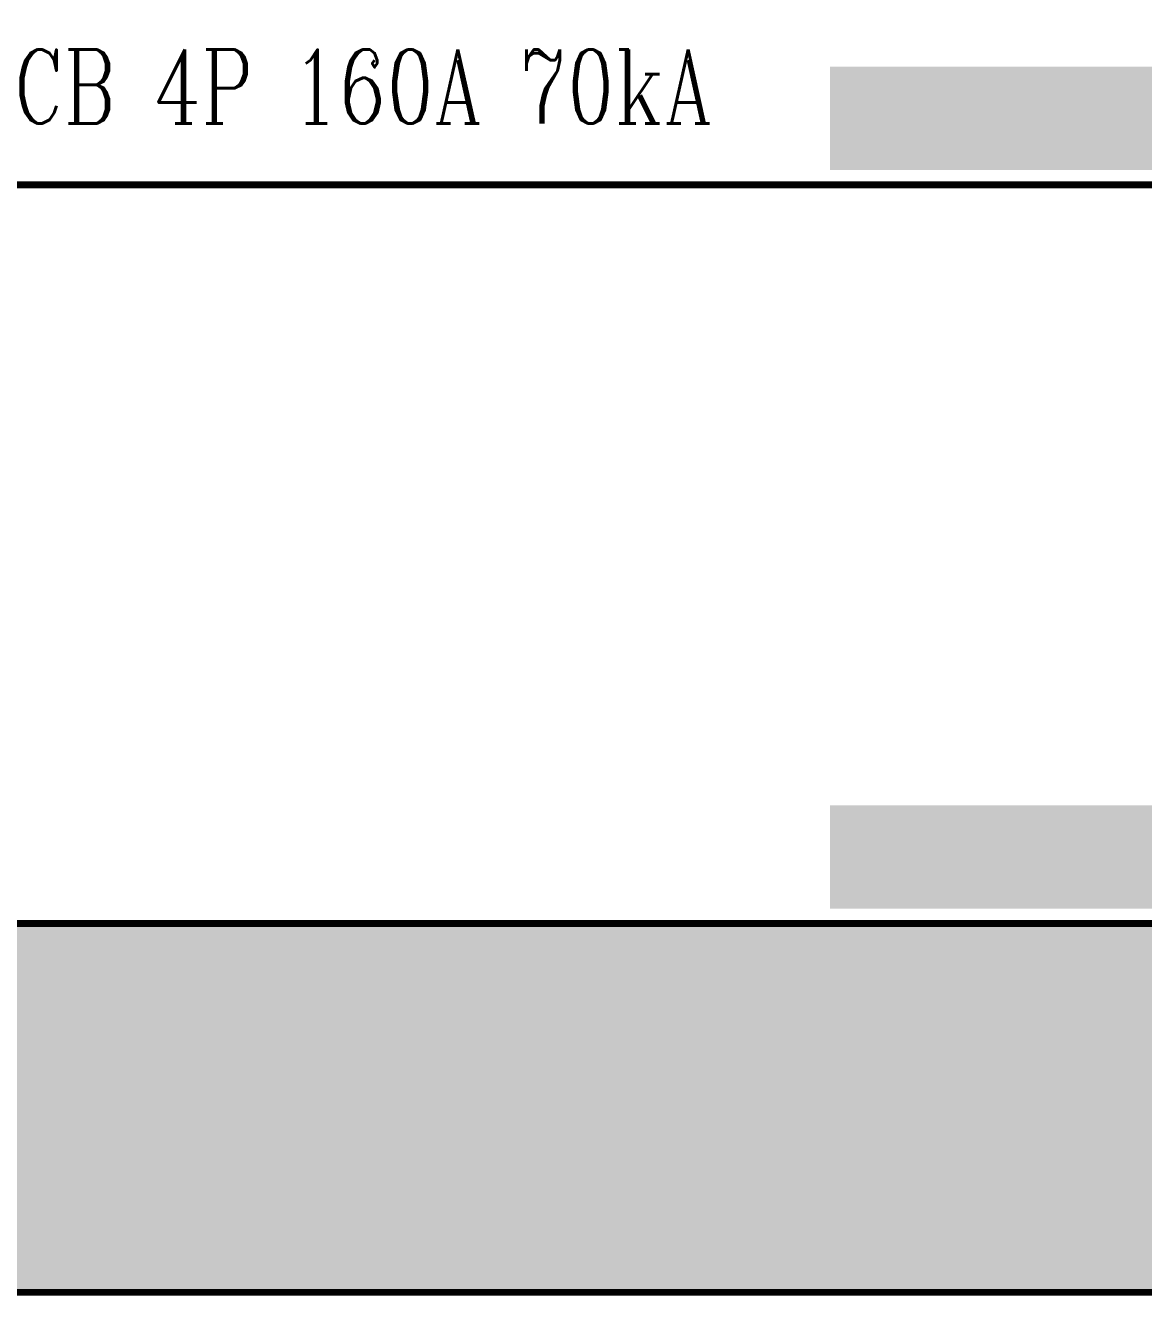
# Model space of a CAD drawing. Header units: millimetres. Extents: x -116965 to 323937, y 291661 to 566926.
# Drawn here: x -45649.6 to -45346.8, y 328239.9 to 328583 of the extents above; entities that cross this region are included whole.
import ezdxf

# ---------------------------------------------------------------- set-up
doc = ezdxf.new("R2010")
doc.units = ezdxf.units.MM
doc.layers.get('0').update_dxf_attribs({"lineweight": 18})
doc.layers.add('C00-00-00', color=7, linetype='Continuous')
doc.layers.add('C34-3A-40', color=7, linetype='Continuous', true_color=0x343a40)
doc.layers.add('C62-64-69', color=7, linetype='Continuous', true_color=0x626469)
doc.styles.add('hw_Block', font='complex.shx', dxfattribs={"width": 0.75})

msp = doc.modelspace()

# ---------------------------------------------------------------- hatches: boundary and pattern name
at = {"layer": 'C00-00-00'}
h = msp.add_hatch(color=256, dxfattribs=at)
h.dxf.hatch_style = 2
h.paths.add_polyline_path([(-45431.737008, 328571.816977), (-45239.763808, 328571.816977), (-45239.763808, 328543.820883), (-45431.737008, 328543.820883)])
h = msp.add_hatch(color=256, dxfattribs=at)
h.dxf.hatch_style = 2
h.paths.add_polyline_path([(-45431.737008, 328371.844892), (-45239.763808, 328371.844892), (-45239.763808, 328343.848802), (-45431.737008, 328343.848802)])
at = {"layer": 'C34-3A-40'}
h = msp.add_hatch(color=256, dxfattribs=at)
h.dxf.hatch_style = 2
h.paths.add_polyline_path([(-45931.667218, 328339.849361), (-45231.764927, 328339.849361), (-45231.764927, 328239.863317), (-45931.667218, 328239.863317)])
at = {"layer": 'C62-64-69'}
h = msp.add_hatch(color=256, dxfattribs=at)
h.dxf.hatch_style = 2
h.paths.add_polyline_path([(-45675.702952, 328330.850618), (-45643.707418, 328330.850618), (-45643.707418, 328323.851592), (-45675.702952, 328323.851592)])
h = msp.add_hatch(color=256, dxfattribs=at)
h.dxf.hatch_style = 2
h.paths.add_polyline_path([(-45643.707418, 328330.850618), (-45611.711883, 328330.850618), (-45611.711883, 328323.851592), (-45643.707418, 328323.851592)])
h = msp.add_hatch(color=256, dxfattribs=at)
h.dxf.hatch_style = 2
h.paths.add_polyline_path([(-45643.707418, 328330.850618), (-45611.711883, 328330.850618), (-45611.711883, 328323.851592), (-45643.707418, 328323.851592)])
h = msp.add_hatch(color=256, dxfattribs=at)
h.dxf.hatch_style = 2
h.paths.add_polyline_path([(-45611.711883, 328330.850618), (-45579.716352, 328330.850618), (-45579.716352, 328323.851592), (-45611.711883, 328323.851592)])
h = msp.add_hatch(color=256, dxfattribs=at)
h.dxf.hatch_style = 2
h.paths.add_polyline_path([(-45611.711883, 328330.850618), (-45579.716352, 328330.850618), (-45579.716352, 328323.851592), (-45611.711883, 328323.851592)])
h = msp.add_hatch(color=256, dxfattribs=at)
h.dxf.hatch_style = 2
h.paths.add_polyline_path([(-45579.716352, 328330.850618), (-45547.720818, 328330.850618), (-45547.720818, 328323.851592), (-45579.716352, 328323.851592)])
h = msp.add_hatch(color=256, dxfattribs=at)
h.dxf.hatch_style = 2
h.paths.add_polyline_path([(-45579.716352, 328330.850618), (-45547.720818, 328330.850618), (-45547.720818, 328323.851592), (-45579.716352, 328323.851592)])
h = msp.add_hatch(color=256, dxfattribs=at)
h.dxf.hatch_style = 2
h.paths.add_polyline_path([(-45547.720818, 328330.850618), (-45515.725283, 328330.850618), (-45515.725283, 328323.851592), (-45547.720818, 328323.851592)])
h = msp.add_hatch(color=256, dxfattribs=at)
h.dxf.hatch_style = 2
h.paths.add_polyline_path([(-45547.720818, 328330.850618), (-45515.725283, 328330.850618), (-45515.725283, 328323.851592), (-45547.720818, 328323.851592)])
h = msp.add_hatch(color=256, dxfattribs=at)
h.dxf.hatch_style = 2
h.paths.add_polyline_path([(-45515.725283, 328330.850618), (-45483.729752, 328330.850618), (-45483.729752, 328323.851592), (-45515.725283, 328323.851592)])
h = msp.add_hatch(color=256, dxfattribs=at)
h.dxf.hatch_style = 2
h.paths.add_polyline_path([(-45483.729752, 328330.850618), (-45451.734218, 328330.850618), (-45451.734218, 328323.851592), (-45483.729752, 328323.851592)])
h = msp.add_hatch(color=256, dxfattribs=at)
h.dxf.hatch_style = 2
h.paths.add_polyline_path([(-45483.729752, 328330.850618), (-45451.734218, 328330.850618), (-45451.734218, 328323.851592), (-45483.729752, 328323.851592)])
h = msp.add_hatch(color=256, dxfattribs=at)
h.dxf.hatch_style = 2
h.paths.add_polyline_path([(-45451.734218, 328330.850618), (-45419.738683, 328330.850618), (-45419.738683, 328323.851592), (-45451.734218, 328323.851592)])
h = msp.add_hatch(color=256, dxfattribs=at)
h.dxf.hatch_style = 2
h.paths.add_polyline_path([(-45451.734218, 328330.850618), (-45419.738683, 328330.850618), (-45419.738683, 328323.851592), (-45451.734218, 328323.851592)])
h = msp.add_hatch(color=256, dxfattribs=at)
h.dxf.hatch_style = 2
h.paths.add_polyline_path([(-45419.738683, 328330.850618), (-45387.743152, 328330.850618), (-45387.743152, 328323.851592), (-45419.738683, 328323.851592)])
h = msp.add_hatch(color=256, dxfattribs=at)
h.dxf.hatch_style = 2
h.paths.add_polyline_path([(-45419.738683, 328330.850618), (-45387.743152, 328330.850618), (-45387.743152, 328323.851592), (-45419.738683, 328323.851592)])
h = msp.add_hatch(color=256, dxfattribs=at)
h.dxf.hatch_style = 2
h.paths.add_polyline_path([(-45387.743152, 328330.850618), (-45355.747618, 328330.850618), (-45355.747618, 328323.851592), (-45387.743152, 328323.851592)])
h = msp.add_hatch(color=256, dxfattribs=at)
h.dxf.hatch_style = 2
h.paths.add_polyline_path([(-45387.743152, 328330.850618), (-45355.747618, 328330.850618), (-45355.747618, 328323.851592), (-45387.743152, 328323.851592)])
h = msp.add_hatch(color=256, dxfattribs=at)
h.dxf.hatch_style = 2
h.paths.add_polyline_path([(-45355.747618, 328330.850618), (-45323.752083, 328330.850618), (-45323.752083, 328323.851592), (-45355.747618, 328323.851592)])
h = msp.add_hatch(color=256, dxfattribs=at)
h.dxf.hatch_style = 2
h.paths.add_polyline_path([(-45675.702952, 328323.851592), (-45643.707418, 328323.851592), (-45643.707418, 328321.851874), (-45675.702952, 328321.851874)])
h = msp.add_hatch(color=256, dxfattribs=at)
h.dxf.hatch_style = 2
h.paths.add_polyline_path([(-45675.702952, 328321.851874), (-45643.707418, 328321.851874), (-45643.707418, 328314.852848), (-45675.702952, 328314.852848)])
h = msp.add_hatch(color=256, dxfattribs=at)
h.dxf.hatch_style = 2
h.paths.add_polyline_path([(-45643.707418, 328323.851592), (-45611.711883, 328323.851592), (-45611.711883, 328321.851874), (-45643.707418, 328321.851874)])
h = msp.add_hatch(color=256, dxfattribs=at)
h.dxf.hatch_style = 2
h.paths.add_polyline_path([(-45643.707418, 328323.851592), (-45611.711883, 328323.851592), (-45611.711883, 328321.851874), (-45643.707418, 328321.851874)])
h = msp.add_hatch(color=256, dxfattribs=at)
h.dxf.hatch_style = 2
h.paths.add_polyline_path([(-45643.707418, 328321.851874), (-45611.711883, 328321.851874), (-45611.711883, 328314.852848), (-45643.707418, 328314.852848)])
h = msp.add_hatch(color=256, dxfattribs=at)
h.dxf.hatch_style = 2
h.paths.add_polyline_path([(-45643.707418, 328321.851874), (-45611.711883, 328321.851874), (-45611.711883, 328314.852848), (-45643.707418, 328314.852848)])
h = msp.add_hatch(color=256, dxfattribs=at)
h.dxf.hatch_style = 2
h.paths.add_polyline_path([(-45611.711883, 328323.851592), (-45579.716352, 328323.851592), (-45579.716352, 328321.851874), (-45611.711883, 328321.851874)])
h = msp.add_hatch(color=256, dxfattribs=at)
h.dxf.hatch_style = 2
h.paths.add_polyline_path([(-45611.711883, 328323.851592), (-45579.716352, 328323.851592), (-45579.716352, 328321.851874), (-45611.711883, 328321.851874)])
h = msp.add_hatch(color=256, dxfattribs=at)
h.dxf.hatch_style = 2
h.paths.add_polyline_path([(-45611.711883, 328321.851874), (-45579.716352, 328321.851874), (-45579.716352, 328314.852848), (-45611.711883, 328314.852848)])
h = msp.add_hatch(color=256, dxfattribs=at)
h.dxf.hatch_style = 2
h.paths.add_polyline_path([(-45611.711883, 328321.851874), (-45579.716352, 328321.851874), (-45579.716352, 328314.852848), (-45611.711883, 328314.852848)])
h = msp.add_hatch(color=256, dxfattribs=at)
h.dxf.hatch_style = 2
h.paths.add_polyline_path([(-45579.716352, 328323.851592), (-45547.720818, 328323.851592), (-45547.720818, 328321.851874), (-45579.716352, 328321.851874)])
h = msp.add_hatch(color=256, dxfattribs=at)
h.dxf.hatch_style = 2
h.paths.add_polyline_path([(-45579.716352, 328323.851592), (-45547.720818, 328323.851592), (-45547.720818, 328321.851874), (-45579.716352, 328321.851874)])
h = msp.add_hatch(color=256, dxfattribs=at)
h.dxf.hatch_style = 2
h.paths.add_polyline_path([(-45579.716352, 328321.851874), (-45547.720818, 328321.851874), (-45547.720818, 328314.852848), (-45579.716352, 328314.852848)])
h = msp.add_hatch(color=256, dxfattribs=at)
h.dxf.hatch_style = 2
h.paths.add_polyline_path([(-45579.716352, 328321.851874), (-45547.720818, 328321.851874), (-45547.720818, 328314.852848), (-45579.716352, 328314.852848)])
h = msp.add_hatch(color=256, dxfattribs=at)
h.dxf.hatch_style = 2
h.paths.add_polyline_path([(-45547.720818, 328323.851592), (-45515.725283, 328323.851592), (-45515.725283, 328321.851874), (-45547.720818, 328321.851874)])
h = msp.add_hatch(color=256, dxfattribs=at)
h.dxf.hatch_style = 2
h.paths.add_polyline_path([(-45547.720818, 328323.851592), (-45515.725283, 328323.851592), (-45515.725283, 328321.851874), (-45547.720818, 328321.851874)])
h = msp.add_hatch(color=256, dxfattribs=at)
h.dxf.hatch_style = 2
h.paths.add_polyline_path([(-45547.720818, 328321.851874), (-45515.725283, 328321.851874), (-45515.725283, 328314.852848), (-45547.720818, 328314.852848)])
h = msp.add_hatch(color=256, dxfattribs=at)
h.dxf.hatch_style = 2
h.paths.add_polyline_path([(-45547.720818, 328321.851874), (-45515.725283, 328321.851874), (-45515.725283, 328314.852848), (-45547.720818, 328314.852848)])
h = msp.add_hatch(color=256, dxfattribs=at)
h.dxf.hatch_style = 2
h.paths.add_polyline_path([(-45515.725283, 328323.851592), (-45483.729752, 328323.851592), (-45483.729752, 328321.851874), (-45515.725283, 328321.851874)])
h = msp.add_hatch(color=256, dxfattribs=at)
h.dxf.hatch_style = 2
h.paths.add_polyline_path([(-45515.725283, 328321.851874), (-45483.729752, 328321.851874), (-45483.729752, 328314.852848), (-45515.725283, 328314.852848)])
h = msp.add_hatch(color=256, dxfattribs=at)
h.dxf.hatch_style = 2
h.paths.add_polyline_path([(-45483.729752, 328323.851592), (-45451.734218, 328323.851592), (-45451.734218, 328321.851874), (-45483.729752, 328321.851874)])
h = msp.add_hatch(color=256, dxfattribs=at)
h.dxf.hatch_style = 2
h.paths.add_polyline_path([(-45483.729752, 328323.851592), (-45451.734218, 328323.851592), (-45451.734218, 328321.851874), (-45483.729752, 328321.851874)])
h = msp.add_hatch(color=256, dxfattribs=at)
h.dxf.hatch_style = 2
h.paths.add_polyline_path([(-45483.729752, 328321.851874), (-45451.734218, 328321.851874), (-45451.734218, 328314.852848), (-45483.729752, 328314.852848)])
h = msp.add_hatch(color=256, dxfattribs=at)
h.dxf.hatch_style = 2
h.paths.add_polyline_path([(-45483.729752, 328321.851874), (-45451.734218, 328321.851874), (-45451.734218, 328314.852848), (-45483.729752, 328314.852848)])
h = msp.add_hatch(color=256, dxfattribs=at)
h.dxf.hatch_style = 2
h.paths.add_polyline_path([(-45451.734218, 328323.851592), (-45419.738683, 328323.851592), (-45419.738683, 328321.851874), (-45451.734218, 328321.851874)])
h = msp.add_hatch(color=256, dxfattribs=at)
h.dxf.hatch_style = 2
h.paths.add_polyline_path([(-45451.734218, 328323.851592), (-45419.738683, 328323.851592), (-45419.738683, 328321.851874), (-45451.734218, 328321.851874)])
h = msp.add_hatch(color=256, dxfattribs=at)
h.dxf.hatch_style = 2
h.paths.add_polyline_path([(-45451.734218, 328321.851874), (-45419.738683, 328321.851874), (-45419.738683, 328314.852848), (-45451.734218, 328314.852848)])
h = msp.add_hatch(color=256, dxfattribs=at)
h.dxf.hatch_style = 2
h.paths.add_polyline_path([(-45451.734218, 328321.851874), (-45419.738683, 328321.851874), (-45419.738683, 328314.852848), (-45451.734218, 328314.852848)])
h = msp.add_hatch(color=256, dxfattribs=at)
h.dxf.hatch_style = 2
h.paths.add_polyline_path([(-45419.738683, 328323.851592), (-45387.743152, 328323.851592), (-45387.743152, 328321.851874), (-45419.738683, 328321.851874)])
h = msp.add_hatch(color=256, dxfattribs=at)
h.dxf.hatch_style = 2
h.paths.add_polyline_path([(-45419.738683, 328323.851592), (-45387.743152, 328323.851592), (-45387.743152, 328321.851874), (-45419.738683, 328321.851874)])
h = msp.add_hatch(color=256, dxfattribs=at)
h.dxf.hatch_style = 2
h.paths.add_polyline_path([(-45419.738683, 328321.851874), (-45387.743152, 328321.851874), (-45387.743152, 328314.852848), (-45419.738683, 328314.852848)])
h = msp.add_hatch(color=256, dxfattribs=at)
h.dxf.hatch_style = 2
h.paths.add_polyline_path([(-45419.738683, 328321.851874), (-45387.743152, 328321.851874), (-45387.743152, 328314.852848), (-45419.738683, 328314.852848)])
h = msp.add_hatch(color=256, dxfattribs=at)
h.dxf.hatch_style = 2
h.paths.add_polyline_path([(-45387.743152, 328323.851592), (-45355.747618, 328323.851592), (-45355.747618, 328321.851874), (-45387.743152, 328321.851874)])
h = msp.add_hatch(color=256, dxfattribs=at)
h.dxf.hatch_style = 2
h.paths.add_polyline_path([(-45387.743152, 328323.851592), (-45355.747618, 328323.851592), (-45355.747618, 328321.851874), (-45387.743152, 328321.851874)])
h = msp.add_hatch(color=256, dxfattribs=at)
h.dxf.hatch_style = 2
h.paths.add_polyline_path([(-45387.743152, 328321.851874), (-45355.747618, 328321.851874), (-45355.747618, 328314.852848), (-45387.743152, 328314.852848)])
h = msp.add_hatch(color=256, dxfattribs=at)
h.dxf.hatch_style = 2
h.paths.add_polyline_path([(-45387.743152, 328321.851874), (-45355.747618, 328321.851874), (-45355.747618, 328314.852848), (-45387.743152, 328314.852848)])
h = msp.add_hatch(color=256, dxfattribs=at)
h.dxf.hatch_style = 2
h.paths.add_polyline_path([(-45355.747618, 328323.851592), (-45323.752083, 328323.851592), (-45323.752083, 328321.851874), (-45355.747618, 328321.851874)])
h = msp.add_hatch(color=256, dxfattribs=at)
h.dxf.hatch_style = 2
h.paths.add_polyline_path([(-45355.747618, 328321.851874), (-45323.752083, 328321.851874), (-45323.752083, 328314.852848), (-45355.747618, 328314.852848)])
h = msp.add_hatch(color=256, dxfattribs=at)
h.dxf.hatch_style = 2
h.paths.add_polyline_path([(-45675.702952, 328314.852848), (-45643.707418, 328314.852848), (-45643.707418, 328312.85313), (-45675.702952, 328312.85313)])
h = msp.add_hatch(color=256, dxfattribs=at)
h.dxf.hatch_style = 2
h.paths.add_polyline_path([(-45675.702952, 328312.85313), (-45643.707418, 328312.85313), (-45643.707418, 328305.854105), (-45675.702952, 328305.854105)])
h = msp.add_hatch(color=256, dxfattribs=at)
h.dxf.hatch_style = 2
h.paths.add_polyline_path([(-45643.707418, 328314.852848), (-45611.711883, 328314.852848), (-45611.711883, 328312.85313), (-45643.707418, 328312.85313)])
h = msp.add_hatch(color=256, dxfattribs=at)
h.dxf.hatch_style = 2
h.paths.add_polyline_path([(-45643.707418, 328314.852848), (-45611.711883, 328314.852848), (-45611.711883, 328312.85313), (-45643.707418, 328312.85313)])
h = msp.add_hatch(color=256, dxfattribs=at)
h.dxf.hatch_style = 2
h.paths.add_polyline_path([(-45643.707418, 328312.85313), (-45611.711883, 328312.85313), (-45611.711883, 328305.854105), (-45643.707418, 328305.854105)])
h = msp.add_hatch(color=256, dxfattribs=at)
h.dxf.hatch_style = 2
h.paths.add_polyline_path([(-45643.707418, 328312.85313), (-45611.711883, 328312.85313), (-45611.711883, 328305.854105), (-45643.707418, 328305.854105)])
h = msp.add_hatch(color=256, dxfattribs=at)
h.dxf.hatch_style = 2
h.paths.add_polyline_path([(-45611.711883, 328314.852848), (-45579.716352, 328314.852848), (-45579.716352, 328312.85313), (-45611.711883, 328312.85313)])
h = msp.add_hatch(color=256, dxfattribs=at)
h.dxf.hatch_style = 2
h.paths.add_polyline_path([(-45611.711883, 328314.852848), (-45579.716352, 328314.852848), (-45579.716352, 328312.85313), (-45611.711883, 328312.85313)])
h = msp.add_hatch(color=256, dxfattribs=at)
h.dxf.hatch_style = 2
h.paths.add_polyline_path([(-45611.711883, 328312.85313), (-45579.716352, 328312.85313), (-45579.716352, 328305.854105), (-45611.711883, 328305.854105)])
h = msp.add_hatch(color=256, dxfattribs=at)
h.dxf.hatch_style = 2
h.paths.add_polyline_path([(-45611.711883, 328312.85313), (-45579.716352, 328312.85313), (-45579.716352, 328305.854105), (-45611.711883, 328305.854105)])
h = msp.add_hatch(color=256, dxfattribs=at)
h.dxf.hatch_style = 2
h.paths.add_polyline_path([(-45579.716352, 328314.852848), (-45547.720818, 328314.852848), (-45547.720818, 328312.85313), (-45579.716352, 328312.85313)])
h = msp.add_hatch(color=256, dxfattribs=at)
h.dxf.hatch_style = 2
h.paths.add_polyline_path([(-45579.716352, 328314.852848), (-45547.720818, 328314.852848), (-45547.720818, 328312.85313), (-45579.716352, 328312.85313)])
h = msp.add_hatch(color=256, dxfattribs=at)
h.dxf.hatch_style = 2
h.paths.add_polyline_path([(-45579.716352, 328312.85313), (-45547.720818, 328312.85313), (-45547.720818, 328305.854105), (-45579.716352, 328305.854105)])
h = msp.add_hatch(color=256, dxfattribs=at)
h.dxf.hatch_style = 2
h.paths.add_polyline_path([(-45579.716352, 328312.85313), (-45547.720818, 328312.85313), (-45547.720818, 328305.854105), (-45579.716352, 328305.854105)])
h = msp.add_hatch(color=256, dxfattribs=at)
h.dxf.hatch_style = 2
h.paths.add_polyline_path([(-45547.720818, 328314.852848), (-45515.725283, 328314.852848), (-45515.725283, 328312.85313), (-45547.720818, 328312.85313)])
h = msp.add_hatch(color=256, dxfattribs=at)
h.dxf.hatch_style = 2
h.paths.add_polyline_path([(-45547.720818, 328314.852848), (-45515.725283, 328314.852848), (-45515.725283, 328312.85313), (-45547.720818, 328312.85313)])
h = msp.add_hatch(color=256, dxfattribs=at)
h.dxf.hatch_style = 2
h.paths.add_polyline_path([(-45547.720818, 328312.85313), (-45515.725283, 328312.85313), (-45515.725283, 328305.854105), (-45547.720818, 328305.854105)])
h = msp.add_hatch(color=256, dxfattribs=at)
h.dxf.hatch_style = 2
h.paths.add_polyline_path([(-45547.720818, 328312.85313), (-45515.725283, 328312.85313), (-45515.725283, 328305.854105), (-45547.720818, 328305.854105)])
h = msp.add_hatch(color=256, dxfattribs=at)
h.dxf.hatch_style = 2
h.paths.add_polyline_path([(-45515.725283, 328314.852848), (-45483.729752, 328314.852848), (-45483.729752, 328312.85313), (-45515.725283, 328312.85313)])
h = msp.add_hatch(color=256, dxfattribs=at)
h.dxf.hatch_style = 2
h.paths.add_polyline_path([(-45515.725283, 328312.85313), (-45483.729752, 328312.85313), (-45483.729752, 328305.854105), (-45515.725283, 328305.854105)])
h = msp.add_hatch(color=256, dxfattribs=at)
h.dxf.hatch_style = 2
h.paths.add_polyline_path([(-45483.729752, 328314.852848), (-45451.734218, 328314.852848), (-45451.734218, 328312.85313), (-45483.729752, 328312.85313)])
h = msp.add_hatch(color=256, dxfattribs=at)
h.dxf.hatch_style = 2
h.paths.add_polyline_path([(-45483.729752, 328314.852848), (-45451.734218, 328314.852848), (-45451.734218, 328312.85313), (-45483.729752, 328312.85313)])
h = msp.add_hatch(color=256, dxfattribs=at)
h.dxf.hatch_style = 2
h.paths.add_polyline_path([(-45483.729752, 328312.85313), (-45451.734218, 328312.85313), (-45451.734218, 328305.854105), (-45483.729752, 328305.854105)])
h = msp.add_hatch(color=256, dxfattribs=at)
h.dxf.hatch_style = 2
h.paths.add_polyline_path([(-45483.729752, 328312.85313), (-45451.734218, 328312.85313), (-45451.734218, 328305.854105), (-45483.729752, 328305.854105)])
h = msp.add_hatch(color=256, dxfattribs=at)
h.dxf.hatch_style = 2
h.paths.add_polyline_path([(-45451.734218, 328314.852848), (-45419.738683, 328314.852848), (-45419.738683, 328312.85313), (-45451.734218, 328312.85313)])
h = msp.add_hatch(color=256, dxfattribs=at)
h.dxf.hatch_style = 2
h.paths.add_polyline_path([(-45451.734218, 328314.852848), (-45419.738683, 328314.852848), (-45419.738683, 328312.85313), (-45451.734218, 328312.85313)])
h = msp.add_hatch(color=256, dxfattribs=at)
h.dxf.hatch_style = 2
h.paths.add_polyline_path([(-45451.734218, 328312.85313), (-45419.738683, 328312.85313), (-45419.738683, 328305.854105), (-45451.734218, 328305.854105)])
h = msp.add_hatch(color=256, dxfattribs=at)
h.dxf.hatch_style = 2
h.paths.add_polyline_path([(-45451.734218, 328312.85313), (-45419.738683, 328312.85313), (-45419.738683, 328305.854105), (-45451.734218, 328305.854105)])
h = msp.add_hatch(color=256, dxfattribs=at)
h.dxf.hatch_style = 2
h.paths.add_polyline_path([(-45419.738683, 328314.852848), (-45387.743152, 328314.852848), (-45387.743152, 328312.85313), (-45419.738683, 328312.85313)])
h = msp.add_hatch(color=256, dxfattribs=at)
h.dxf.hatch_style = 2
h.paths.add_polyline_path([(-45419.738683, 328314.852848), (-45387.743152, 328314.852848), (-45387.743152, 328312.85313), (-45419.738683, 328312.85313)])
h = msp.add_hatch(color=256, dxfattribs=at)
h.dxf.hatch_style = 2
h.paths.add_polyline_path([(-45419.738683, 328312.85313), (-45387.743152, 328312.85313), (-45387.743152, 328305.854105), (-45419.738683, 328305.854105)])
h = msp.add_hatch(color=256, dxfattribs=at)
h.dxf.hatch_style = 2
h.paths.add_polyline_path([(-45419.738683, 328312.85313), (-45387.743152, 328312.85313), (-45387.743152, 328305.854105), (-45419.738683, 328305.854105)])
h = msp.add_hatch(color=256, dxfattribs=at)
h.dxf.hatch_style = 2
h.paths.add_polyline_path([(-45387.743152, 328314.852848), (-45355.747618, 328314.852848), (-45355.747618, 328312.85313), (-45387.743152, 328312.85313)])
h = msp.add_hatch(color=256, dxfattribs=at)
h.dxf.hatch_style = 2
h.paths.add_polyline_path([(-45387.743152, 328314.852848), (-45355.747618, 328314.852848), (-45355.747618, 328312.85313), (-45387.743152, 328312.85313)])
h = msp.add_hatch(color=256, dxfattribs=at)
h.dxf.hatch_style = 2
h.paths.add_polyline_path([(-45387.743152, 328312.85313), (-45355.747618, 328312.85313), (-45355.747618, 328305.854105), (-45387.743152, 328305.854105)])
h = msp.add_hatch(color=256, dxfattribs=at)
h.dxf.hatch_style = 2
h.paths.add_polyline_path([(-45387.743152, 328312.85313), (-45355.747618, 328312.85313), (-45355.747618, 328305.854105), (-45387.743152, 328305.854105)])
h = msp.add_hatch(color=256, dxfattribs=at)
h.dxf.hatch_style = 2
h.paths.add_polyline_path([(-45355.747618, 328314.852848), (-45323.752083, 328314.852848), (-45323.752083, 328312.85313), (-45355.747618, 328312.85313)])
h = msp.add_hatch(color=256, dxfattribs=at)
h.dxf.hatch_style = 2
h.paths.add_polyline_path([(-45355.747618, 328312.85313), (-45323.752083, 328312.85313), (-45323.752083, 328305.854105), (-45355.747618, 328305.854105)])
h = msp.add_hatch(color=256, dxfattribs=at)
h.dxf.hatch_style = 2
h.paths.add_polyline_path([(-45675.702952, 328305.854105), (-45643.707418, 328305.854105), (-45643.707418, 328303.854386), (-45675.702952, 328303.854386)])
h = msp.add_hatch(color=256, dxfattribs=at)
h.dxf.hatch_style = 2
h.paths.add_polyline_path([(-45643.707418, 328305.854105), (-45611.711883, 328305.854105), (-45611.711883, 328303.854386), (-45643.707418, 328303.854386)])
h = msp.add_hatch(color=256, dxfattribs=at)
h.dxf.hatch_style = 2
h.paths.add_polyline_path([(-45643.707418, 328305.854105), (-45611.711883, 328305.854105), (-45611.711883, 328303.854386), (-45643.707418, 328303.854386)])
h = msp.add_hatch(color=256, dxfattribs=at)
h.dxf.hatch_style = 2
h.paths.add_polyline_path([(-45611.711883, 328305.854105), (-45579.716352, 328305.854105), (-45579.716352, 328303.854386), (-45611.711883, 328303.854386)])
h = msp.add_hatch(color=256, dxfattribs=at)
h.dxf.hatch_style = 2
h.paths.add_polyline_path([(-45611.711883, 328305.854105), (-45579.716352, 328305.854105), (-45579.716352, 328303.854386), (-45611.711883, 328303.854386)])
h = msp.add_hatch(color=256, dxfattribs=at)
h.dxf.hatch_style = 2
h.paths.add_polyline_path([(-45579.716352, 328305.854105), (-45547.720818, 328305.854105), (-45547.720818, 328303.854386), (-45579.716352, 328303.854386)])
h = msp.add_hatch(color=256, dxfattribs=at)
h.dxf.hatch_style = 2
h.paths.add_polyline_path([(-45579.716352, 328305.854105), (-45547.720818, 328305.854105), (-45547.720818, 328303.854386), (-45579.716352, 328303.854386)])
h = msp.add_hatch(color=256, dxfattribs=at)
h.dxf.hatch_style = 2
h.paths.add_polyline_path([(-45547.720818, 328305.854105), (-45515.725283, 328305.854105), (-45515.725283, 328303.854386), (-45547.720818, 328303.854386)])
h = msp.add_hatch(color=256, dxfattribs=at)
h.dxf.hatch_style = 2
h.paths.add_polyline_path([(-45547.720818, 328305.854105), (-45515.725283, 328305.854105), (-45515.725283, 328303.854386), (-45547.720818, 328303.854386)])
h = msp.add_hatch(color=256, dxfattribs=at)
h.dxf.hatch_style = 2
h.paths.add_polyline_path([(-45515.725283, 328305.854105), (-45483.729752, 328305.854105), (-45483.729752, 328303.854386), (-45515.725283, 328303.854386)])
h = msp.add_hatch(color=256, dxfattribs=at)
h.dxf.hatch_style = 2
h.paths.add_polyline_path([(-45483.729752, 328305.854105), (-45451.734218, 328305.854105), (-45451.734218, 328303.854386), (-45483.729752, 328303.854386)])
h = msp.add_hatch(color=256, dxfattribs=at)
h.dxf.hatch_style = 2
h.paths.add_polyline_path([(-45483.729752, 328305.854105), (-45451.734218, 328305.854105), (-45451.734218, 328303.854386), (-45483.729752, 328303.854386)])
h = msp.add_hatch(color=256, dxfattribs=at)
h.dxf.hatch_style = 2
h.paths.add_polyline_path([(-45451.734218, 328305.854105), (-45419.738683, 328305.854105), (-45419.738683, 328303.854386), (-45451.734218, 328303.854386)])
h = msp.add_hatch(color=256, dxfattribs=at)
h.dxf.hatch_style = 2
h.paths.add_polyline_path([(-45451.734218, 328305.854105), (-45419.738683, 328305.854105), (-45419.738683, 328303.854386), (-45451.734218, 328303.854386)])
h = msp.add_hatch(color=256, dxfattribs=at)
h.dxf.hatch_style = 2
h.paths.add_polyline_path([(-45419.738683, 328305.854105), (-45387.743152, 328305.854105), (-45387.743152, 328303.854386), (-45419.738683, 328303.854386)])
h = msp.add_hatch(color=256, dxfattribs=at)
h.dxf.hatch_style = 2
h.paths.add_polyline_path([(-45419.738683, 328305.854105), (-45387.743152, 328305.854105), (-45387.743152, 328303.854386), (-45419.738683, 328303.854386)])
h = msp.add_hatch(color=256, dxfattribs=at)
h.dxf.hatch_style = 2
h.paths.add_polyline_path([(-45387.743152, 328305.854105), (-45355.747618, 328305.854105), (-45355.747618, 328303.854386), (-45387.743152, 328303.854386)])
h = msp.add_hatch(color=256, dxfattribs=at)
h.dxf.hatch_style = 2
h.paths.add_polyline_path([(-45387.743152, 328305.854105), (-45355.747618, 328305.854105), (-45355.747618, 328303.854386), (-45387.743152, 328303.854386)])
h = msp.add_hatch(color=256, dxfattribs=at)
h.dxf.hatch_style = 2
h.paths.add_polyline_path([(-45355.747618, 328305.854105), (-45323.752083, 328305.854105), (-45323.752083, 328303.854386), (-45355.747618, 328303.854386)])
h = msp.add_hatch(color=256, dxfattribs=at)
h.dxf.hatch_style = 2
h.paths.add_polyline_path([(-45675.702952, 328303.854386), (-45643.707418, 328303.854386), (-45643.707418, 328296.855361), (-45675.702952, 328296.855361)])
h = msp.add_hatch(color=256, dxfattribs=at)
h.dxf.hatch_style = 2
h.paths.add_polyline_path([(-45643.707418, 328303.854386), (-45611.711883, 328303.854386), (-45611.711883, 328296.855361), (-45643.707418, 328296.855361)])
h = msp.add_hatch(color=256, dxfattribs=at)
h.dxf.hatch_style = 2
h.paths.add_polyline_path([(-45643.707418, 328303.854386), (-45611.711883, 328303.854386), (-45611.711883, 328296.855361), (-45643.707418, 328296.855361)])
h = msp.add_hatch(color=256, dxfattribs=at)
h.dxf.hatch_style = 2
h.paths.add_polyline_path([(-45611.711883, 328303.854386), (-45579.716352, 328303.854386), (-45579.716352, 328296.855361), (-45611.711883, 328296.855361)])
h = msp.add_hatch(color=256, dxfattribs=at)
h.dxf.hatch_style = 2
h.paths.add_polyline_path([(-45611.711883, 328303.854386), (-45579.716352, 328303.854386), (-45579.716352, 328296.855361), (-45611.711883, 328296.855361)])
h = msp.add_hatch(color=256, dxfattribs=at)
h.dxf.hatch_style = 2
h.paths.add_polyline_path([(-45579.716352, 328303.854386), (-45547.720818, 328303.854386), (-45547.720818, 328296.855361), (-45579.716352, 328296.855361)])
h = msp.add_hatch(color=256, dxfattribs=at)
h.dxf.hatch_style = 2
h.paths.add_polyline_path([(-45579.716352, 328303.854386), (-45547.720818, 328303.854386), (-45547.720818, 328296.855361), (-45579.716352, 328296.855361)])
h = msp.add_hatch(color=256, dxfattribs=at)
h.dxf.hatch_style = 2
h.paths.add_polyline_path([(-45547.720818, 328303.854386), (-45515.725283, 328303.854386), (-45515.725283, 328296.855361), (-45547.720818, 328296.855361)])
h = msp.add_hatch(color=256, dxfattribs=at)
h.dxf.hatch_style = 2
h.paths.add_polyline_path([(-45547.720818, 328303.854386), (-45515.725283, 328303.854386), (-45515.725283, 328296.855361), (-45547.720818, 328296.855361)])
h = msp.add_hatch(color=256, dxfattribs=at)
h.dxf.hatch_style = 2
h.paths.add_polyline_path([(-45515.725283, 328303.854386), (-45483.729752, 328303.854386), (-45483.729752, 328296.855361), (-45515.725283, 328296.855361)])
h = msp.add_hatch(color=256, dxfattribs=at)
h.dxf.hatch_style = 2
h.paths.add_polyline_path([(-45483.729752, 328303.854386), (-45451.734218, 328303.854386), (-45451.734218, 328296.855361), (-45483.729752, 328296.855361)])
h = msp.add_hatch(color=256, dxfattribs=at)
h.dxf.hatch_style = 2
h.paths.add_polyline_path([(-45483.729752, 328303.854386), (-45451.734218, 328303.854386), (-45451.734218, 328296.855361), (-45483.729752, 328296.855361)])
h = msp.add_hatch(color=256, dxfattribs=at)
h.dxf.hatch_style = 2
h.paths.add_polyline_path([(-45451.734218, 328303.854386), (-45419.738683, 328303.854386), (-45419.738683, 328296.855361), (-45451.734218, 328296.855361)])
h = msp.add_hatch(color=256, dxfattribs=at)
h.dxf.hatch_style = 2
h.paths.add_polyline_path([(-45451.734218, 328303.854386), (-45419.738683, 328303.854386), (-45419.738683, 328296.855361), (-45451.734218, 328296.855361)])
h = msp.add_hatch(color=256, dxfattribs=at)
h.dxf.hatch_style = 2
h.paths.add_polyline_path([(-45419.738683, 328303.854386), (-45387.743152, 328303.854386), (-45387.743152, 328296.855361), (-45419.738683, 328296.855361)])
h = msp.add_hatch(color=256, dxfattribs=at)
h.dxf.hatch_style = 2
h.paths.add_polyline_path([(-45419.738683, 328303.854386), (-45387.743152, 328303.854386), (-45387.743152, 328296.855361), (-45419.738683, 328296.855361)])
h = msp.add_hatch(color=256, dxfattribs=at)
h.dxf.hatch_style = 2
h.paths.add_polyline_path([(-45387.743152, 328303.854386), (-45355.747618, 328303.854386), (-45355.747618, 328296.855361), (-45387.743152, 328296.855361)])
h = msp.add_hatch(color=256, dxfattribs=at)
h.dxf.hatch_style = 2
h.paths.add_polyline_path([(-45387.743152, 328303.854386), (-45355.747618, 328303.854386), (-45355.747618, 328296.855361), (-45387.743152, 328296.855361)])
h = msp.add_hatch(color=256, dxfattribs=at)
h.dxf.hatch_style = 2
h.paths.add_polyline_path([(-45355.747618, 328303.854386), (-45323.752083, 328303.854386), (-45323.752083, 328296.855361), (-45355.747618, 328296.855361)])
h = msp.add_hatch(color=256, dxfattribs=at)
h.dxf.hatch_style = 2
h.paths.add_polyline_path([(-45675.702952, 328296.855361), (-45643.707418, 328296.855361), (-45643.707418, 328294.855643), (-45675.702952, 328294.855643)])
h = msp.add_hatch(color=256, dxfattribs=at)
h.dxf.hatch_style = 2
h.paths.add_polyline_path([(-45675.702952, 328294.855643), (-45643.707418, 328294.855643), (-45643.707418, 328287.856617), (-45675.702952, 328287.856617)])
h = msp.add_hatch(color=256, dxfattribs=at)
h.dxf.hatch_style = 2
h.paths.add_polyline_path([(-45643.707418, 328296.855361), (-45611.711883, 328296.855361), (-45611.711883, 328294.855643), (-45643.707418, 328294.855643)])
h = msp.add_hatch(color=256, dxfattribs=at)
h.dxf.hatch_style = 2
h.paths.add_polyline_path([(-45643.707418, 328296.855361), (-45611.711883, 328296.855361), (-45611.711883, 328294.855643), (-45643.707418, 328294.855643)])
h = msp.add_hatch(color=256, dxfattribs=at)
h.dxf.hatch_style = 2
h.paths.add_polyline_path([(-45643.707418, 328294.855643), (-45611.711883, 328294.855643), (-45611.711883, 328287.856617), (-45643.707418, 328287.856617)])
h = msp.add_hatch(color=256, dxfattribs=at)
h.dxf.hatch_style = 2
h.paths.add_polyline_path([(-45643.707418, 328294.855643), (-45611.711883, 328294.855643), (-45611.711883, 328287.856617), (-45643.707418, 328287.856617)])
h = msp.add_hatch(color=256, dxfattribs=at)
h.dxf.hatch_style = 2
h.paths.add_polyline_path([(-45611.711883, 328296.855361), (-45579.716352, 328296.855361), (-45579.716352, 328294.855643), (-45611.711883, 328294.855643)])
h = msp.add_hatch(color=256, dxfattribs=at)
h.dxf.hatch_style = 2
h.paths.add_polyline_path([(-45611.711883, 328296.855361), (-45579.716352, 328296.855361), (-45579.716352, 328294.855643), (-45611.711883, 328294.855643)])
h = msp.add_hatch(color=256, dxfattribs=at)
h.dxf.hatch_style = 2
h.paths.add_polyline_path([(-45611.711883, 328294.855643), (-45579.716352, 328294.855643), (-45579.716352, 328287.856617), (-45611.711883, 328287.856617)])
h = msp.add_hatch(color=256, dxfattribs=at)
h.dxf.hatch_style = 2
h.paths.add_polyline_path([(-45611.711883, 328294.855643), (-45579.716352, 328294.855643), (-45579.716352, 328287.856617), (-45611.711883, 328287.856617)])
h = msp.add_hatch(color=256, dxfattribs=at)
h.dxf.hatch_style = 2
h.paths.add_polyline_path([(-45579.716352, 328296.855361), (-45547.720818, 328296.855361), (-45547.720818, 328294.855643), (-45579.716352, 328294.855643)])
h = msp.add_hatch(color=256, dxfattribs=at)
h.dxf.hatch_style = 2
h.paths.add_polyline_path([(-45579.716352, 328296.855361), (-45547.720818, 328296.855361), (-45547.720818, 328294.855643), (-45579.716352, 328294.855643)])
h = msp.add_hatch(color=256, dxfattribs=at)
h.dxf.hatch_style = 2
h.paths.add_polyline_path([(-45579.716352, 328294.855643), (-45547.720818, 328294.855643), (-45547.720818, 328287.856617), (-45579.716352, 328287.856617)])
h = msp.add_hatch(color=256, dxfattribs=at)
h.dxf.hatch_style = 2
h.paths.add_polyline_path([(-45579.716352, 328294.855643), (-45547.720818, 328294.855643), (-45547.720818, 328287.856617), (-45579.716352, 328287.856617)])
h = msp.add_hatch(color=256, dxfattribs=at)
h.dxf.hatch_style = 2
h.paths.add_polyline_path([(-45547.720818, 328296.855361), (-45515.725283, 328296.855361), (-45515.725283, 328294.855643), (-45547.720818, 328294.855643)])
h = msp.add_hatch(color=256, dxfattribs=at)
h.dxf.hatch_style = 2
h.paths.add_polyline_path([(-45547.720818, 328296.855361), (-45515.725283, 328296.855361), (-45515.725283, 328294.855643), (-45547.720818, 328294.855643)])
h = msp.add_hatch(color=256, dxfattribs=at)
h.dxf.hatch_style = 2
h.paths.add_polyline_path([(-45547.720818, 328294.855643), (-45515.725283, 328294.855643), (-45515.725283, 328287.856617), (-45547.720818, 328287.856617)])
h = msp.add_hatch(color=256, dxfattribs=at)
h.dxf.hatch_style = 2
h.paths.add_polyline_path([(-45547.720818, 328294.855643), (-45515.725283, 328294.855643), (-45515.725283, 328287.856617), (-45547.720818, 328287.856617)])
h = msp.add_hatch(color=256, dxfattribs=at)
h.dxf.hatch_style = 2
h.paths.add_polyline_path([(-45515.725283, 328296.855361), (-45483.729752, 328296.855361), (-45483.729752, 328294.855643), (-45515.725283, 328294.855643)])
h = msp.add_hatch(color=256, dxfattribs=at)
h.dxf.hatch_style = 2
h.paths.add_polyline_path([(-45515.725283, 328294.855643), (-45483.729752, 328294.855643), (-45483.729752, 328287.856617), (-45515.725283, 328287.856617)])
h = msp.add_hatch(color=256, dxfattribs=at)
h.dxf.hatch_style = 2
h.paths.add_polyline_path([(-45483.729752, 328296.855361), (-45451.734218, 328296.855361), (-45451.734218, 328294.855643), (-45483.729752, 328294.855643)])
h = msp.add_hatch(color=256, dxfattribs=at)
h.dxf.hatch_style = 2
h.paths.add_polyline_path([(-45483.729752, 328296.855361), (-45451.734218, 328296.855361), (-45451.734218, 328294.855643), (-45483.729752, 328294.855643)])
h = msp.add_hatch(color=256, dxfattribs=at)
h.dxf.hatch_style = 2
h.paths.add_polyline_path([(-45483.729752, 328294.855643), (-45451.734218, 328294.855643), (-45451.734218, 328287.856617), (-45483.729752, 328287.856617)])
h = msp.add_hatch(color=256, dxfattribs=at)
h.dxf.hatch_style = 2
h.paths.add_polyline_path([(-45483.729752, 328294.855643), (-45451.734218, 328294.855643), (-45451.734218, 328287.856617), (-45483.729752, 328287.856617)])
h = msp.add_hatch(color=256, dxfattribs=at)
h.dxf.hatch_style = 2
h.paths.add_polyline_path([(-45451.734218, 328296.855361), (-45419.738683, 328296.855361), (-45419.738683, 328294.855643), (-45451.734218, 328294.855643)])
h = msp.add_hatch(color=256, dxfattribs=at)
h.dxf.hatch_style = 2
h.paths.add_polyline_path([(-45451.734218, 328296.855361), (-45419.738683, 328296.855361), (-45419.738683, 328294.855643), (-45451.734218, 328294.855643)])
h = msp.add_hatch(color=256, dxfattribs=at)
h.dxf.hatch_style = 2
h.paths.add_polyline_path([(-45451.734218, 328294.855643), (-45419.738683, 328294.855643), (-45419.738683, 328287.856617), (-45451.734218, 328287.856617)])
h = msp.add_hatch(color=256, dxfattribs=at)
h.dxf.hatch_style = 2
h.paths.add_polyline_path([(-45451.734218, 328294.855643), (-45419.738683, 328294.855643), (-45419.738683, 328287.856617), (-45451.734218, 328287.856617)])
h = msp.add_hatch(color=256, dxfattribs=at)
h.dxf.hatch_style = 2
h.paths.add_polyline_path([(-45419.738683, 328296.855361), (-45387.743152, 328296.855361), (-45387.743152, 328294.855643), (-45419.738683, 328294.855643)])
h = msp.add_hatch(color=256, dxfattribs=at)
h.dxf.hatch_style = 2
h.paths.add_polyline_path([(-45419.738683, 328296.855361), (-45387.743152, 328296.855361), (-45387.743152, 328294.855643), (-45419.738683, 328294.855643)])
h = msp.add_hatch(color=256, dxfattribs=at)
h.dxf.hatch_style = 2
h.paths.add_polyline_path([(-45419.738683, 328294.855643), (-45387.743152, 328294.855643), (-45387.743152, 328287.856617), (-45419.738683, 328287.856617)])
h = msp.add_hatch(color=256, dxfattribs=at)
h.dxf.hatch_style = 2
h.paths.add_polyline_path([(-45419.738683, 328294.855643), (-45387.743152, 328294.855643), (-45387.743152, 328287.856617), (-45419.738683, 328287.856617)])
h = msp.add_hatch(color=256, dxfattribs=at)
h.dxf.hatch_style = 2
h.paths.add_polyline_path([(-45387.743152, 328296.855361), (-45355.747618, 328296.855361), (-45355.747618, 328294.855643), (-45387.743152, 328294.855643)])
h = msp.add_hatch(color=256, dxfattribs=at)
h.dxf.hatch_style = 2
h.paths.add_polyline_path([(-45387.743152, 328296.855361), (-45355.747618, 328296.855361), (-45355.747618, 328294.855643), (-45387.743152, 328294.855643)])
h = msp.add_hatch(color=256, dxfattribs=at)
h.dxf.hatch_style = 2
h.paths.add_polyline_path([(-45387.743152, 328294.855643), (-45355.747618, 328294.855643), (-45355.747618, 328287.856617), (-45387.743152, 328287.856617)])
h = msp.add_hatch(color=256, dxfattribs=at)
h.dxf.hatch_style = 2
h.paths.add_polyline_path([(-45387.743152, 328294.855643), (-45355.747618, 328294.855643), (-45355.747618, 328287.856617), (-45387.743152, 328287.856617)])
h = msp.add_hatch(color=256, dxfattribs=at)
h.dxf.hatch_style = 2
h.paths.add_polyline_path([(-45355.747618, 328296.855361), (-45323.752083, 328296.855361), (-45323.752083, 328294.855643), (-45355.747618, 328294.855643)])
h = msp.add_hatch(color=256, dxfattribs=at)
h.dxf.hatch_style = 2
h.paths.add_polyline_path([(-45355.747618, 328294.855643), (-45323.752083, 328294.855643), (-45323.752083, 328287.856617), (-45355.747618, 328287.856617)])
h = msp.add_hatch(color=256, dxfattribs=at)
h.dxf.hatch_style = 2
h.paths.add_polyline_path([(-45675.702952, 328287.856617), (-45643.707418, 328287.856617), (-45643.707418, 328285.856899), (-45675.702952, 328285.856899)])
h = msp.add_hatch(color=256, dxfattribs=at)
h.dxf.hatch_style = 2
h.paths.add_polyline_path([(-45643.707418, 328287.856617), (-45611.711883, 328287.856617), (-45611.711883, 328285.856899), (-45643.707418, 328285.856899)])
h = msp.add_hatch(color=256, dxfattribs=at)
h.dxf.hatch_style = 2
h.paths.add_polyline_path([(-45643.707418, 328287.856617), (-45611.711883, 328287.856617), (-45611.711883, 328285.856899), (-45643.707418, 328285.856899)])
h = msp.add_hatch(color=256, dxfattribs=at)
h.dxf.hatch_style = 2
h.paths.add_polyline_path([(-45611.711883, 328287.856617), (-45579.716352, 328287.856617), (-45579.716352, 328285.856899), (-45611.711883, 328285.856899)])
h = msp.add_hatch(color=256, dxfattribs=at)
h.dxf.hatch_style = 2
h.paths.add_polyline_path([(-45611.711883, 328287.856617), (-45579.716352, 328287.856617), (-45579.716352, 328285.856899), (-45611.711883, 328285.856899)])
h = msp.add_hatch(color=256, dxfattribs=at)
h.dxf.hatch_style = 2
h.paths.add_polyline_path([(-45579.716352, 328287.856617), (-45547.720818, 328287.856617), (-45547.720818, 328285.856899), (-45579.716352, 328285.856899)])
h = msp.add_hatch(color=256, dxfattribs=at)
h.dxf.hatch_style = 2
h.paths.add_polyline_path([(-45579.716352, 328287.856617), (-45547.720818, 328287.856617), (-45547.720818, 328285.856899), (-45579.716352, 328285.856899)])
h = msp.add_hatch(color=256, dxfattribs=at)
h.dxf.hatch_style = 2
h.paths.add_polyline_path([(-45547.720818, 328287.856617), (-45515.725283, 328287.856617), (-45515.725283, 328285.856899), (-45547.720818, 328285.856899)])
h = msp.add_hatch(color=256, dxfattribs=at)
h.dxf.hatch_style = 2
h.paths.add_polyline_path([(-45547.720818, 328287.856617), (-45515.725283, 328287.856617), (-45515.725283, 328285.856899), (-45547.720818, 328285.856899)])
h = msp.add_hatch(color=256, dxfattribs=at)
h.dxf.hatch_style = 2
h.paths.add_polyline_path([(-45515.725283, 328287.856617), (-45483.729752, 328287.856617), (-45483.729752, 328285.856899), (-45515.725283, 328285.856899)])
h = msp.add_hatch(color=256, dxfattribs=at)
h.dxf.hatch_style = 2
h.paths.add_polyline_path([(-45483.729752, 328287.856617), (-45451.734218, 328287.856617), (-45451.734218, 328285.856899), (-45483.729752, 328285.856899)])
h = msp.add_hatch(color=256, dxfattribs=at)
h.dxf.hatch_style = 2
h.paths.add_polyline_path([(-45483.729752, 328287.856617), (-45451.734218, 328287.856617), (-45451.734218, 328285.856899), (-45483.729752, 328285.856899)])
h = msp.add_hatch(color=256, dxfattribs=at)
h.dxf.hatch_style = 2
h.paths.add_polyline_path([(-45451.734218, 328287.856617), (-45419.738683, 328287.856617), (-45419.738683, 328285.856899), (-45451.734218, 328285.856899)])
h = msp.add_hatch(color=256, dxfattribs=at)
h.dxf.hatch_style = 2
h.paths.add_polyline_path([(-45451.734218, 328287.856617), (-45419.738683, 328287.856617), (-45419.738683, 328285.856899), (-45451.734218, 328285.856899)])
h = msp.add_hatch(color=256, dxfattribs=at)
h.dxf.hatch_style = 2
h.paths.add_polyline_path([(-45419.738683, 328287.856617), (-45387.743152, 328287.856617), (-45387.743152, 328285.856899), (-45419.738683, 328285.856899)])
h = msp.add_hatch(color=256, dxfattribs=at)
h.dxf.hatch_style = 2
h.paths.add_polyline_path([(-45419.738683, 328287.856617), (-45387.743152, 328287.856617), (-45387.743152, 328285.856899), (-45419.738683, 328285.856899)])
h = msp.add_hatch(color=256, dxfattribs=at)
h.dxf.hatch_style = 2
h.paths.add_polyline_path([(-45387.743152, 328287.856617), (-45355.747618, 328287.856617), (-45355.747618, 328285.856899), (-45387.743152, 328285.856899)])
h = msp.add_hatch(color=256, dxfattribs=at)
h.dxf.hatch_style = 2
h.paths.add_polyline_path([(-45387.743152, 328287.856617), (-45355.747618, 328287.856617), (-45355.747618, 328285.856899), (-45387.743152, 328285.856899)])
h = msp.add_hatch(color=256, dxfattribs=at)
h.dxf.hatch_style = 2
h.paths.add_polyline_path([(-45355.747618, 328287.856617), (-45323.752083, 328287.856617), (-45323.752083, 328285.856899), (-45355.747618, 328285.856899)])

# ---------------------------------------------------------------- linework, layer by layer
at = {"layer": 'C00-00-00', "lineweight": 211}
for points in [[(-45931.667218, 330439.556236), (-45231.764927, 330439.556236), (-45231.764927, 328239.863317), (-45931.667218, 328239.863317)], [(-45931.667218, 328339.849361), (-45231.764927, 328339.849361), (-45231.764927, 328239.863317), (-45931.667218, 328239.863317)]]:
    msp.add_lwpolyline(points, close=True, dxfattribs=at)
at = {"layer": 'C00-00-00', "lineweight": 100}
for points in [[(-45931.667218, 328739.793527), (-45231.764927, 328739.793527), (-45231.764927, 328539.821442), (-45931.667218, 328539.821442)], [(-45931.667218, 328539.821442), (-45231.764927, 328539.821442), (-45231.764927, 328339.849361), (-45931.667218, 328339.849361)]]:
    msp.add_lwpolyline(points, close=True, dxfattribs=at)

# ---------------------------------------------------------------- texts
at = {"color": 2, "insert": (-45572.995582, 328566.430628), "char_height": 20, "attachment_point": 5, "style": 'hw_Block'}
msp.add_mtext_dynamic_manual_height_columns('MCCB 4P 160A 70kA', width=280.32785492, gutter_width=12.5, heights=[0], dxfattribs=at)

doc.saveas('drawing.dxf')
